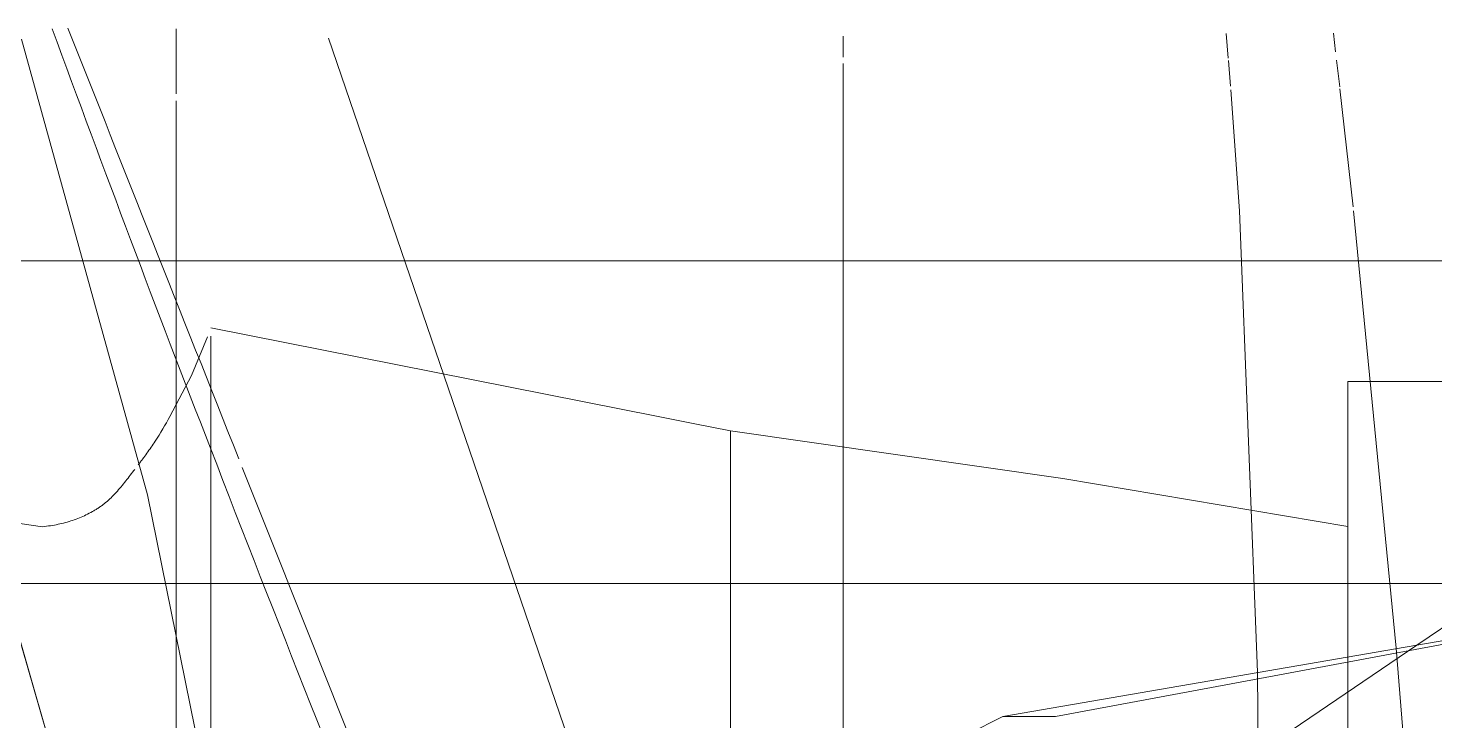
# Model space of a CAD drawing. Header units: inches. Extents: x -1221 to 179, y -822 to 880.
# Drawn here: x 78.19 to 85.03, y 427.87 to 431.23 of the extents above; entities that cross this region are included whole.
import ezdxf

# ---------------------------------------------------------------- set-up
doc = ezdxf.new("R2010")
doc.units = ezdxf.units.IN
doc.header["$MEASUREMENT"] = 0
doc.layers.add('X1$0$I-FURN', color=30, linetype='Continuous', lineweight=9)

# ---------------------------------------------------------------- blocks, each defined once
blk = doc.blocks.new('X1$0$Allsteel Seating Acuity Work-Conference Chair1 - Fully Adj_ Arms_ Mesh Back-V37-FIRST FLOOR POWER _ SIGNAL')
at = {"layer": 'X1$0$I-FURN', "lineweight": 13}
for p, q in [((-6.3078, -7.0705), (-6.3078, 4.2997)), ((-5.7215, 4.301), (-5.7215, 3.6913)), ((-4.7405, -10.3247), (-4.7405, 4.3033)), ((-4.6275, 4.3036), (-4.4405, 4.0276)), ((-4.4405, 4.0276), (-4.6275, 4.3036)), ((-4.4881, 4.3039), (-4.0932, 2.0147)), ((-4.4734, 4.3039), (-4.2743, 3.2386)), ((-4.4405, 4.0276), (-3.9404, 3.29)), ((-3.9404, 3.29), (-4.4405, 4.0276)), ((-5.7215, 3.6913), (-5.5524, 3.6913)), ((5.7215, 3.6913), (-5.7215, 3.6913)), ((-5.5524, 3.6913), (-5.037, 3.6913)), ((5.0165, 3.6913), (-5.0165, 3.6913)), ((-4.2743, 3.2386), (-4.0932, 2.2697)), ((-4.0932, 2.2697), (-4.0932, 2.0147)), ((-4.0932, 2.0147), (-2.7873, -0.5947)), ((-7.2987, 1.2379), (-7.4002, 1.2379)), ((7.3675, 1.2379), (-7.2666, 1.2379)), ((-5.4814, 0.6902), (-5.5169, 0.5164)), ((-0.8573, 0.6902), (-5.4814, 0.6902)), ((-5.5169, 0.5164), (-5.5524, 0.3391)), ((-5.5524, 0.3391), (-5.9827, -1.8357)), ((-7.391, -1.2634), (-3.1744, 0.1789)), ((-3.1744, 0.1789), (-7.391, -1.2634)), ((-2.8793, -1.6798), (-5.1705, -2.1443)), ((5.9424, -1.8357), (-5.9424, -1.8357)), ((-7.119, -2.0042), (-7.4354, -2.0042)), ((7.0858, -2.0042), (-7.0858, -2.0042)), ((-5.1705, -2.1443), (-7.3859, -2.7564)), ((-7.3756, -3.6071), (-2.8793, -2.3064)), ((-2.8793, -2.3064), (-7.3756, -3.6071))]:
    blk.add_line(p, q, dxfattribs=at)
at = {"layer": 'X1$0$I-FURN'}
for p, q in [((-4.4256, 3.9261), (-3.862, 3.9726)), ((-6.5509, 3.7199), (-4.4256, 3.9261)), ((-7.144, 3.6535), (-6.5708, 3.7178)), ((-7.4142, 3.6219), (-7.324, 3.6325)), ((-7.283, 3.6373), (-7.154, 3.6523)), ((-3.6764, 3.258), (-4.309, 3.2534)), ((-7.2939, 3.1099), (-7.413, 3.0999)), ((-7.1571, 3.1209), (-7.2811, 3.1109))]:
    blk.add_line(p, q, dxfattribs=at)
at = {"layer": 'X1$0$I-FURN', "lineweight": 13, "flags": 128}
for points in [[(-5.0165, 3.6913), (-5.2504, 2.306), (-5.4814, 0.6902)], [(-5.9392, -1.8521), (-5.7517, -1.931), (-5.5524, -2.0348)], [(-5.0164, -2.6539), (-5.1781, -3.7607), (-5.3384, -4.9984)]]:
    blk.add_lwpolyline(points, dxfattribs=at)
at = {"layer": 'X1$0$I-FURN', "flags": 128}
blk.add_lwpolyline([(-4.309, 3.2534), (-6.5508, 3.1648), (-7.1395, 3.1223)], dxfattribs=at)
at = {"layer": 'X1$0$I-FURN', "lineweight": 13}
for points in [[(-5.304, -1.6832), (-4.527, -1.3744), (-3.7431, -1.0621), (-2.9532, -0.7466)], [(-5.3974, -1.838), (-4.566, -1.5169), (-3.7402, -1.1891), (-2.92, -0.8547)], [(-7.439, -2.5309), (-6.748, -2.2568), (-6.053, -1.9813), (-5.3468, -1.7003)], [(-7.4351, -2.6077), (-6.7521, -2.3555), (-6.0708, -2.1014), (-5.3974, -1.838)]]:
    blk.add_open_spline(points, degree=3, dxfattribs=at)
for points, knots in [([(-5.5524, -2.0348), (-5.511, -2.0573), (-5.4505, -2.0936), (-5.3827, -2.1401), (-5.3496, -2.1644), (-5.3308, -2.1786), (-5.3215, -2.1858), (-5.3168, -2.1894)], [0, 0, 0, 0, 0.1666667, 0.25, 0.2916667, 0.3125, 0.3333333, 0.3333333, 0.3333333, 0.3333333]), ([(-5.2948, -2.2065), (-5.2927, -2.208), (-5.2812, -2.2169), (-5.2503, -2.2404), (-5.2024, -2.2782), (-5.1583, -2.3189), (-5.1312, -2.3498), (-5.1171, -2.3683), (-5.1073, -2.3826), (-5.0982, -2.3973), (-5.0865, -2.4173), (-5.0678, -2.4533), (-5.0457, -2.5077), (-5.0267, -2.578), (-5.019, -2.6281), (-5.0164, -2.6539)], [0.3659436, 0.3659436, 0.3659436, 0.3659436, 0.375, 0.4166667, 0.5, 0.5833333, 0.625, 0.6458333, 0.6666667, 0.6875, 0.7083333, 0.75, 0.8333333, 0.9166667, 1, 1, 1, 1])]:
    blk.add_open_spline(points, degree=3, knots=knots, dxfattribs=at)
blk = doc.blocks.new('X1')
at = {"layer": 'X1$0$I-FURN', "rotation": 269.9999999999997}
blk.add_blockref('X1$0$Allsteel Seating Acuity Work-Conference Chair1 - Fully Adj_ Arms_ Mesh Back-V37-FIRST FLOOR POWER _ SIGNAL', (80.9146, 423.7943), dxfattribs=at)

msp = doc.modelspace()

# ---------------------------------------------------------------- block references
at = {"color": 253}
msp.add_blockref('X1', (0, 0), dxfattribs=at)

doc.saveas('drawing.dxf')
